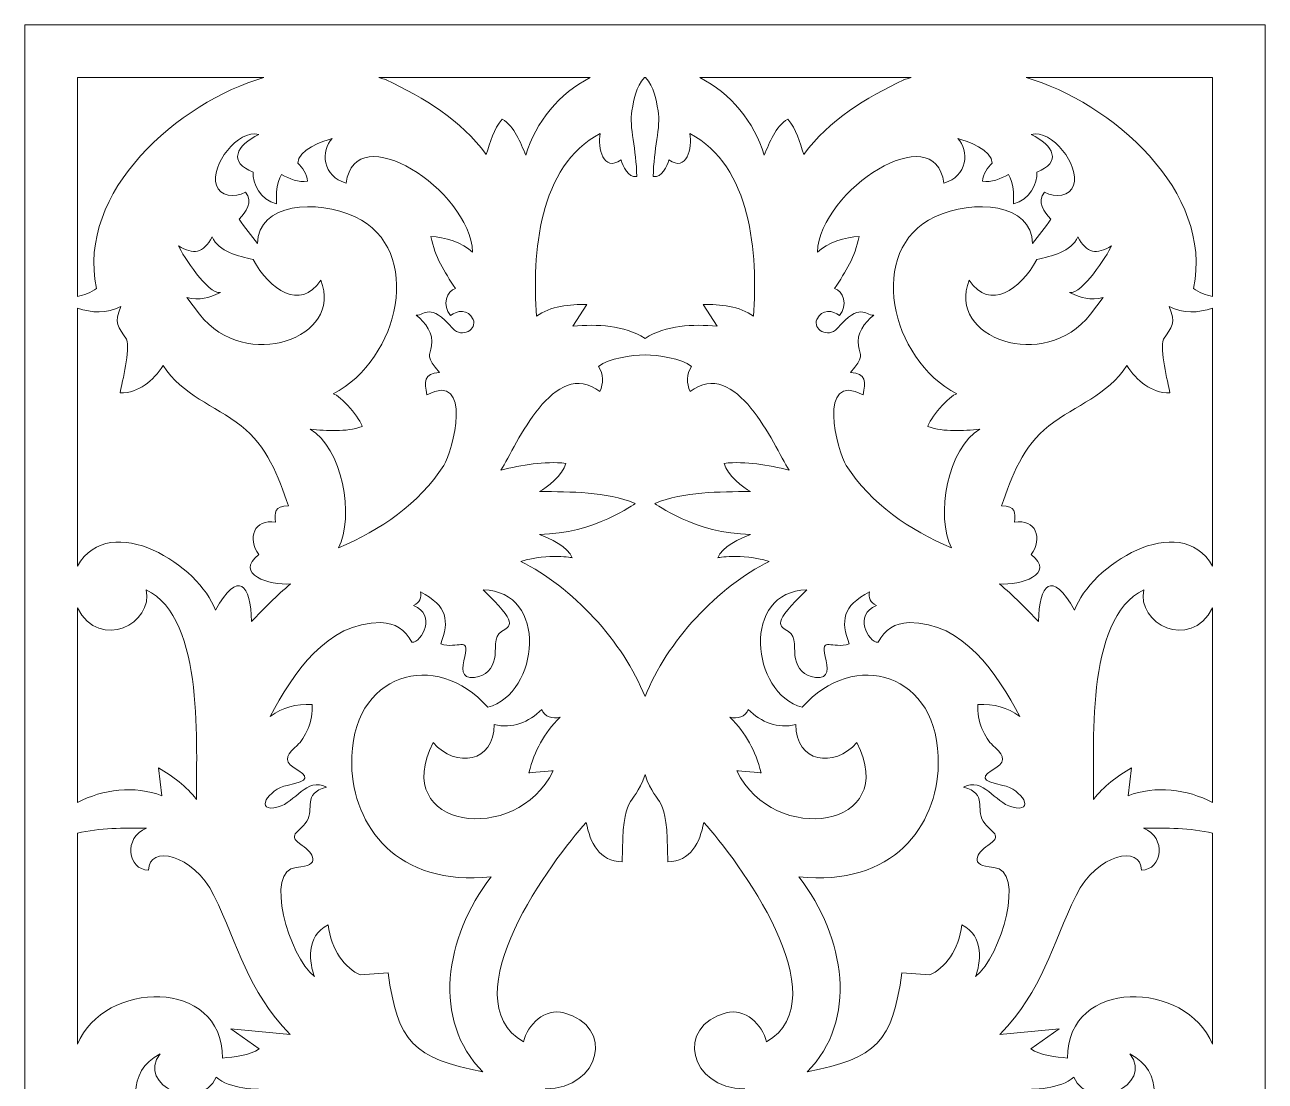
# Model space of a CAD drawing. Header units: millimetres. Extents: x -93.1 to -63.1, y -75.5 to -5.5.
# Drawn here: x -93.09 to -63.09, y -31.03 to -5.47 of the extents above; entities that cross this region are included whole.
import ezdxf

# ---------------------------------------------------------------- set-up
doc = ezdxf.new("R2010")
doc.units = ezdxf.units.MM
doc.header["$MEASUREMENT"] = 0
doc.layers.add('Layer 1', color=7, linetype='Continuous')

msp = doc.modelspace()

# ---------------------------------------------------------------- linework, layer by layer
at = {"layer": 'Layer 1', "color": 250, "lineweight": 9}
for points, knots in [([(-93.086, -5.4658), (-93.086, -5.4658), (-63.0861, -5.4658), (-63.0861, -5.4658), (-63.0861, -5.4658), (-63.0861, -5.4658), (-63.0861, -75.4658), (-63.0861, -75.4658), (-63.0861, -75.4658), (-63.0861, -75.4658), (-93.086, -75.4658), (-93.086, -75.4658), (-93.086, -75.4658), (-93.086, -75.4658), (-93.086, -5.4658), (-93.086, -5.4658)], [0, 0, 0, 0, 0.2, 0.2, 0.2, 0.2, 0.4, 0.4, 0.4, 0.4, 0.6, 0.6, 0.6, 0.6, 1, 1, 1, 1]), ([(-87.301, -6.7433), (-89.3585, -7.3303), (-91.8522, -9.5064), (-91.3511, -11.8423), (-91.3511, -11.8423), (-91.4908, -11.9498), (-91.645, -12.003), (-91.8148, -12.0357), (-91.8148, -12.0357), (-91.8148, -12.0357), (-91.8148, -6.7433), (-91.8148, -6.7433), (-91.8148, -6.7433), (-91.8148, -6.7433), (-87.301, -6.7433), (-87.301, -6.7433)], [0, 0, 0, 0, 0.2, 0.2, 0.2, 0.2, 0.4, 0.4, 0.4, 0.4, 0.6, 0.6, 0.6, 0.6, 1, 1, 1, 1]), ([(-80.9683, -8.6212), (-81.1048, -8.3029), (-81.2325, -7.938), (-81.5414, -7.7454), (-81.5414, -7.7454), (-81.7436, -8.0005), (-81.8363, -8.2944), (-81.9249, -8.6018), (-81.9249, -8.6018), (-82.5406, -7.7731), (-83.4288, -7.2261), (-84.3497, -6.7974), (-84.3497, -6.7974), (-84.3497, -6.7974), (-84.3388, -6.7974), (-84.3388, -6.7974), (-84.3388, -6.7974), (-84.3994, -6.7786), (-84.4602, -6.7605), (-84.5212, -6.7433), (-84.5212, -6.7433), (-84.5212, -6.7433), (-79.4141, -6.7433), (-79.4141, -6.7433), (-79.4141, -6.7433), (-80.1593, -7.1235), (-80.73, -7.8097), (-80.9683, -8.6212)], [0, 0, 0, 0, 0.125, 0.125, 0.125, 0.125, 0.25, 0.25, 0.25, 0.25, 0.375, 0.375, 0.375, 0.375, 0.5, 0.5, 0.5, 0.5, 0.625, 0.625, 0.625, 0.625, 0.75, 0.75, 0.75, 0.75, 1, 1, 1, 1]), ([(-78.086, -13.0529), (-78.6025, -12.7261), (-79.2414, -12.71), (-79.8325, -12.755), (-79.8325, -12.755), (-79.8325, -12.755), (-79.4942, -12.232), (-79.4942, -12.232), (-79.4942, -12.232), (-79.8977, -12.232), (-80.3759, -12.267), (-80.7086, -12.5187), (-80.7086, -12.5187), (-80.8216, -11.0174), (-80.6613, -8.8753), (-79.172, -8.099), (-79.172, -8.099), (-79.2409, -8.4325), (-79.0897, -9.0426), (-78.6662, -8.7343), (-78.6662, -8.7343), (-78.6154, -8.8908), (-78.4976, -9.1664), (-78.2869, -9.1384), (-78.2869, -9.1384), (-78.2867, -8.4769), (-78.4762, -7.9406), (-78.4044, -7.5488), (-78.4044, -7.5488), (-78.3495, -7.2509), (-78.3039, -6.9741), (-78.1004, -6.7433), (-78.1004, -6.7433), (-78.1004, -6.7433), (-78.0717, -6.7433), (-78.0717, -6.7433), (-78.0717, -6.7433), (-77.8682, -6.9741), (-77.8226, -7.2509), (-77.7677, -7.5488), (-77.7677, -7.5488), (-77.6959, -7.9406), (-77.8854, -8.4769), (-77.8852, -9.1384), (-77.8852, -9.1384), (-77.6744, -9.1664), (-77.5567, -8.8908), (-77.5058, -8.7343), (-77.5058, -8.7343), (-77.0824, -9.0426), (-76.9312, -8.4325), (-77, -8.099), (-77, -8.099), (-75.5108, -8.8753), (-75.3505, -11.0174), (-75.4635, -12.5187), (-75.4635, -12.5187), (-75.7962, -12.267), (-76.2744, -12.232), (-76.6778, -12.232), (-76.6778, -12.232), (-76.6778, -12.232), (-76.3396, -12.755), (-76.3396, -12.755), (-76.3396, -12.755), (-76.9307, -12.71), (-77.5696, -12.7261), (-78.086, -13.0529)], [0, 0, 0, 0, 0.0555556, 0.0555556, 0.0555556, 0.0555556, 0.1111111, 0.1111111, 0.1111111, 0.1111111, 0.1666667, 0.1666667, 0.1666667, 0.1666667, 0.2222222, 0.2222222, 0.2222222, 0.2222222, 0.2777778, 0.2777778, 0.2777778, 0.2777778, 0.3333333, 0.3333333, 0.3333333, 0.3333333, 0.3888889, 0.3888889, 0.3888889, 0.3888889, 0.4444444, 0.4444444, 0.4444444, 0.4444444, 0.5, 0.5, 0.5, 0.5, 0.5555556, 0.5555556, 0.5555556, 0.5555556, 0.6111111, 0.6111111, 0.6111111, 0.6111111, 0.6666667, 0.6666667, 0.6666667, 0.6666667, 0.7222222, 0.7222222, 0.7222222, 0.7222222, 0.7777778, 0.7777778, 0.7777778, 0.7777778, 0.8333333, 0.8333333, 0.8333333, 0.8333333, 0.8888889, 0.8888889, 0.8888889, 0.8888889, 1, 1, 1, 1]), ([(-75.2038, -8.6212), (-75.0673, -8.3029), (-74.9396, -7.938), (-74.6307, -7.7454), (-74.6307, -7.7454), (-74.4285, -8.0005), (-74.3358, -8.2944), (-74.2472, -8.6018), (-74.2472, -8.6018), (-73.6315, -7.7731), (-72.7433, -7.2261), (-71.8224, -6.7974), (-71.8224, -6.7974), (-71.8224, -6.7974), (-71.8333, -6.7974), (-71.8333, -6.7974), (-71.8333, -6.7974), (-71.7727, -6.7786), (-71.7119, -6.7605), (-71.6509, -6.7433), (-71.6509, -6.7433), (-71.6509, -6.7433), (-76.758, -6.7433), (-76.758, -6.7433), (-76.758, -6.7433), (-76.0128, -7.1235), (-75.4421, -7.8097), (-75.2038, -8.6212)], [0, 0, 0, 0, 0.125, 0.125, 0.125, 0.125, 0.25, 0.25, 0.25, 0.25, 0.375, 0.375, 0.375, 0.375, 0.5, 0.5, 0.5, 0.5, 0.625, 0.625, 0.625, 0.625, 0.75, 0.75, 0.75, 0.75, 1, 1, 1, 1]), ([(-68.8711, -6.7433), (-66.8136, -7.3303), (-64.3199, -9.5064), (-64.821, -11.8423), (-64.821, -11.8423), (-64.6813, -11.9498), (-64.5271, -12.003), (-64.3573, -12.0357), (-64.3573, -12.0357), (-64.3573, -12.0357), (-64.3573, -6.7433), (-64.3573, -6.7433), (-64.3573, -6.7433), (-64.3573, -6.7433), (-68.8711, -6.7433), (-68.8711, -6.7433)], [0, 0, 0, 0, 0.2, 0.2, 0.2, 0.2, 0.4, 0.4, 0.4, 0.4, 0.6, 0.6, 0.6, 0.6, 1, 1, 1, 1]), ([(-87.0026, -9.799), (-87.0026, -9.5621), (-87.0071, -9.2987), (-86.8749, -9.0899), (-86.8749, -9.0899), (-86.6799, -9.1904), (-86.4722, -9.2916), (-86.2472, -9.2481), (-86.2472, -9.2481), (-86.2621, -9.0916), (-86.3646, -8.9071), (-86.4865, -8.8129), (-86.4865, -8.8129), (-86.4865, -8.4946), (-85.8708, -8.2745), (-85.6535, -8.2182), (-85.6535, -8.2182), (-85.9391, -8.5043), (-85.8849, -9.1487), (-85.3139, -9.2938), (-85.3139, -9.2938), (-85.0994, -7.685), (-82.3301, -9.4471), (-82.2544, -10.9666), (-82.2544, -10.9666), (-82.487, -10.7429), (-82.946, -10.5896), (-83.2619, -10.5896), (-83.2619, -10.5896), (-83.1686, -11.0936), (-82.9442, -11.4272), (-82.6718, -11.8453), (-82.6718, -11.8453), (-82.8751, -11.8879), (-82.9995, -12.2638), (-82.7935, -12.4999), (-82.7935, -12.4999), (-82.6244, -12.3692), (-82.3642, -12.3407), (-82.2451, -12.5929), (-82.2451, -12.5929), (-82.1342, -12.8279), (-82.5123, -13.0628), (-82.7354, -12.8108), (-82.7354, -12.8108), (-83.3043, -12.169), (-83.3971, -12.494), (-83.6174, -12.494), (-83.6174, -12.494), (-83.3945, -12.666), (-83.193, -12.944), (-83.249, -13.2319), (-83.249, -13.2319), (-83.2954, -13.4705), (-83.3882, -13.4962), (-83.0585, -13.8805), (-83.0585, -13.8805), (-83.441, -13.8867), (-83.4229, -14.1217), (-83.3594, -14.4168), (-83.3594, -14.4168), (-82.2331, -13.8362), (-82.7356, -15.7921), (-82.9518, -16.1262), (-82.9518, -16.1262), (-83.5624, -17.0701), (-84.4766, -17.6817), (-85.5015, -18.1238), (-85.5015, -18.1238), (-85.101, -17.3767), (-85.4168, -15.6742), (-86.1879, -15.2503), (-86.1879, -15.2503), (-85.7714, -15.2929), (-85.3256, -15.3212), (-84.9296, -15.1871), (-84.9296, -15.1871), (-84.9431, -15.0202), (-85.4539, -14.4252), (-85.6279, -14.3947), (-85.6279, -14.3947), (-84.0176, -13.5625), (-83.415, -10.9032), (-85.096, -10.1136), (-85.096, -10.1136), (-86.0282, -9.6757), (-87.4462, -9.778), (-87.4591, -10.7583), (-87.4591, -10.7583), (-87.6028, -10.5584), (-87.7683, -10.3736), (-87.9021, -10.167), (-87.9021, -10.167), (-87.7387, -9.997), (-87.5497, -9.7453), (-87.7461, -9.517), (-87.7461, -9.517), (-88.0111, -9.6682), (-88.3759, -9.6061), (-88.4536, -9.3493), (-88.4536, -9.3493), (-88.5988, -8.8691), (-87.9394, -7.9858), (-87.4233, -8.1205), (-87.4233, -8.1205), (-87.9817, -8.3744), (-88.1696, -8.8115), (-87.5599, -9.0278), (-87.5599, -9.0278), (-87.5957, -9.293), (-87.3833, -9.7128), (-87.0026, -9.799)], [0, 0, 0, 0, 0.0344828, 0.0344828, 0.0344828, 0.0344828, 0.0689655, 0.0689655, 0.0689655, 0.0689655, 0.1034483, 0.1034483, 0.1034483, 0.1034483, 0.137931, 0.137931, 0.137931, 0.137931, 0.1724138, 0.1724138, 0.1724138, 0.1724138, 0.2068966, 0.2068966, 0.2068966, 0.2068966, 0.2413793, 0.2413793, 0.2413793, 0.2413793, 0.2758621, 0.2758621, 0.2758621, 0.2758621, 0.3103448, 0.3103448, 0.3103448, 0.3103448, 0.3448276, 0.3448276, 0.3448276, 0.3448276, 0.3793103, 0.3793103, 0.3793103, 0.3793103, 0.4137931, 0.4137931, 0.4137931, 0.4137931, 0.4482759, 0.4482759, 0.4482759, 0.4482759, 0.4827586, 0.4827586, 0.4827586, 0.4827586, 0.5172414, 0.5172414, 0.5172414, 0.5172414, 0.5517241, 0.5517241, 0.5517241, 0.5517241, 0.5862069, 0.5862069, 0.5862069, 0.5862069, 0.6206897, 0.6206897, 0.6206897, 0.6206897, 0.6551724, 0.6551724, 0.6551724, 0.6551724, 0.6896552, 0.6896552, 0.6896552, 0.6896552, 0.7241379, 0.7241379, 0.7241379, 0.7241379, 0.7586207, 0.7586207, 0.7586207, 0.7586207, 0.7931034, 0.7931034, 0.7931034, 0.7931034, 0.8275862, 0.8275862, 0.8275862, 0.8275862, 0.862069, 0.862069, 0.862069, 0.862069, 0.8965517, 0.8965517, 0.8965517, 0.8965517, 0.9310345, 0.9310345, 0.9310345, 0.9310345, 1, 1, 1, 1]), ([(-69.1695, -9.799), (-69.1695, -9.5621), (-69.165, -9.2987), (-69.2972, -9.0899), (-69.2972, -9.0899), (-69.4922, -9.1904), (-69.6999, -9.2916), (-69.9249, -9.2481), (-69.9249, -9.2481), (-69.91, -9.0916), (-69.8075, -8.9071), (-69.6856, -8.8129), (-69.6856, -8.8129), (-69.6856, -8.4946), (-70.3013, -8.2745), (-70.5186, -8.2182), (-70.5186, -8.2182), (-70.233, -8.5043), (-70.2872, -9.1487), (-70.8582, -9.2938), (-70.8582, -9.2938), (-71.0727, -7.685), (-73.842, -9.4471), (-73.9177, -10.9666), (-73.9177, -10.9666), (-73.6851, -10.7429), (-73.2261, -10.5896), (-72.9102, -10.5896), (-72.9102, -10.5896), (-73.0035, -11.0936), (-73.2279, -11.4272), (-73.5003, -11.8453), (-73.5003, -11.8453), (-73.297, -11.8879), (-73.1726, -12.2638), (-73.3786, -12.4999), (-73.3786, -12.4999), (-73.5477, -12.3692), (-73.8079, -12.3407), (-73.927, -12.5929), (-73.927, -12.5929), (-74.0379, -12.8279), (-73.6598, -13.0628), (-73.4367, -12.8108), (-73.4367, -12.8108), (-72.8678, -12.169), (-72.775, -12.494), (-72.5547, -12.494), (-72.5547, -12.494), (-72.7776, -12.666), (-72.9791, -12.944), (-72.9231, -13.2319), (-72.9231, -13.2319), (-72.8767, -13.4705), (-72.7839, -13.4962), (-73.1136, -13.8805), (-73.1136, -13.8805), (-72.7311, -13.8867), (-72.7492, -14.1217), (-72.8127, -14.4168), (-72.8127, -14.4168), (-73.939, -13.8362), (-73.4365, -15.7921), (-73.2203, -16.1262), (-73.2203, -16.1262), (-72.6097, -17.0701), (-71.6955, -17.6817), (-70.6706, -18.1238), (-70.6706, -18.1238), (-71.0711, -17.3767), (-70.7553, -15.6742), (-69.9842, -15.2503), (-69.9842, -15.2503), (-70.4007, -15.2929), (-70.8465, -15.3212), (-71.2425, -15.1871), (-71.2425, -15.1871), (-71.229, -15.0202), (-70.7182, -14.4252), (-70.5442, -14.3947), (-70.5442, -14.3947), (-72.1545, -13.5625), (-72.7571, -10.9032), (-71.0761, -10.1136), (-71.0761, -10.1136), (-70.1439, -9.6757), (-68.7259, -9.778), (-68.7129, -10.7583), (-68.7129, -10.7583), (-68.5693, -10.5584), (-68.4038, -10.3736), (-68.27, -10.167), (-68.27, -10.167), (-68.4333, -9.997), (-68.6224, -9.7453), (-68.426, -9.517), (-68.426, -9.517), (-68.1609, -9.6682), (-67.7961, -9.6061), (-67.7185, -9.3493), (-67.7185, -9.3493), (-67.5733, -8.8691), (-68.2327, -7.9858), (-68.7488, -8.1205), (-68.7488, -8.1205), (-68.1903, -8.3744), (-68.0025, -8.8115), (-68.6122, -9.0278), (-68.6122, -9.0278), (-68.5764, -9.293), (-68.7888, -9.7128), (-69.1695, -9.799)], [0, 0, 0, 0, 0.0344828, 0.0344828, 0.0344828, 0.0344828, 0.0689655, 0.0689655, 0.0689655, 0.0689655, 0.1034483, 0.1034483, 0.1034483, 0.1034483, 0.137931, 0.137931, 0.137931, 0.137931, 0.1724138, 0.1724138, 0.1724138, 0.1724138, 0.2068966, 0.2068966, 0.2068966, 0.2068966, 0.2413793, 0.2413793, 0.2413793, 0.2413793, 0.2758621, 0.2758621, 0.2758621, 0.2758621, 0.3103448, 0.3103448, 0.3103448, 0.3103448, 0.3448276, 0.3448276, 0.3448276, 0.3448276, 0.3793103, 0.3793103, 0.3793103, 0.3793103, 0.4137931, 0.4137931, 0.4137931, 0.4137931, 0.4482759, 0.4482759, 0.4482759, 0.4482759, 0.4827586, 0.4827586, 0.4827586, 0.4827586, 0.5172414, 0.5172414, 0.5172414, 0.5172414, 0.5517241, 0.5517241, 0.5517241, 0.5517241, 0.5862069, 0.5862069, 0.5862069, 0.5862069, 0.6206897, 0.6206897, 0.6206897, 0.6206897, 0.6551724, 0.6551724, 0.6551724, 0.6551724, 0.6896552, 0.6896552, 0.6896552, 0.6896552, 0.7241379, 0.7241379, 0.7241379, 0.7241379, 0.7586207, 0.7586207, 0.7586207, 0.7586207, 0.7931034, 0.7931034, 0.7931034, 0.7931034, 0.8275862, 0.8275862, 0.8275862, 0.8275862, 0.862069, 0.862069, 0.862069, 0.862069, 0.8965517, 0.8965517, 0.8965517, 0.8965517, 0.9310345, 0.9310345, 0.9310345, 0.9310345, 1, 1, 1, 1]), ([(-88.5567, -10.5948), (-88.3895, -10.9653), (-87.9214, -11.055), (-87.5653, -11.1466), (-87.5653, -11.1466), (-87.1607, -11.879), (-86.4293, -12.396), (-85.93, -11.6474), (-85.93, -11.6474), (-85.3626, -13.0366), (-87.7503, -13.9008), (-88.8599, -12.466), (-88.8599, -12.466), (-88.8599, -12.466), (-89.1679, -12.0663), (-89.1679, -12.0663), (-89.1679, -12.0663), (-88.8433, -12.1273), (-88.6525, -12.094), (-88.3553, -11.9413), (-88.3553, -11.9413), (-88.6597, -11.9903), (-89.2601, -11.0596), (-89.3693, -10.8103), (-89.3693, -10.8103), (-89.0098, -11.0404), (-88.7651, -10.9981), (-88.5567, -10.5948)], [0, 0, 0, 0, 0.125, 0.125, 0.125, 0.125, 0.25, 0.25, 0.25, 0.25, 0.375, 0.375, 0.375, 0.375, 0.5, 0.5, 0.5, 0.5, 0.625, 0.625, 0.625, 0.625, 0.75, 0.75, 0.75, 0.75, 1, 1, 1, 1]), ([(-67.6154, -10.5948), (-67.7826, -10.9653), (-68.2507, -11.055), (-68.6067, -11.1466), (-68.6067, -11.1466), (-69.0114, -11.879), (-69.7428, -12.396), (-70.2421, -11.6474), (-70.2421, -11.6474), (-70.8095, -13.0366), (-68.4218, -13.9008), (-67.3122, -12.466), (-67.3122, -12.466), (-67.3122, -12.466), (-67.0042, -12.0663), (-67.0042, -12.0663), (-67.0042, -12.0663), (-67.3287, -12.1273), (-67.5196, -12.094), (-67.8168, -11.9413), (-67.8168, -11.9413), (-67.5124, -11.9903), (-66.912, -11.0596), (-66.8028, -10.8103), (-66.8028, -10.8103), (-67.1623, -11.0404), (-67.407, -10.9981), (-67.6154, -10.5948)], [0, 0, 0, 0, 0.125, 0.125, 0.125, 0.125, 0.25, 0.25, 0.25, 0.25, 0.375, 0.375, 0.375, 0.375, 0.5, 0.5, 0.5, 0.5, 0.625, 0.625, 0.625, 0.625, 0.75, 0.75, 0.75, 0.75, 1, 1, 1, 1]), ([(-88.4779, -19.6327), (-88.8428, -18.5575), (-91.0155, -17.1769), (-91.8148, -18.5613), (-91.8148, -18.5613), (-91.8148, -18.5613), (-91.8148, -12.3256), (-91.8148, -12.3256), (-91.8148, -12.3256), (-91.4568, -12.4371), (-91.107, -12.4568), (-90.7622, -12.2838), (-90.7622, -12.2838), (-90.9331, -12.6818), (-90.8343, -12.7766), (-90.626, -13.072), (-90.626, -13.072), (-90.5391, -13.3468), (-90.7246, -14.0774), (-90.7813, -14.3727), (-90.7813, -14.3727), (-90.3163, -14.3727), (-89.9844, -14.0812), (-89.7427, -13.7102), (-89.7427, -13.7102), (-89.2675, -14.4399), (-88.5149, -14.6559), (-87.8506, -15.1691), (-87.8506, -15.1691), (-87.2334, -15.646), (-86.9535, -16.3911), (-86.7068, -17.1059), (-86.7068, -17.1059), (-87.0555, -17.1125), (-87.0471, -17.2578), (-87.0213, -17.5031), (-87.0213, -17.5031), (-87.5381, -17.4065), (-87.7174, -17.9005), (-87.4231, -18.2822), (-87.4231, -18.2822), (-88.048, -18.7573), (-87.1534, -19.0371), (-86.6604, -18.9919), (-86.6604, -18.9919), (-86.9952, -19.2825), (-87.3013, -19.5817), (-87.6033, -19.9068), (-87.6033, -19.9068), (-87.6155, -19.0096), (-87.9242, -18.627), (-88.4779, -19.6327)], [0, 0, 0, 0, 0.0714286, 0.0714286, 0.0714286, 0.0714286, 0.1428571, 0.1428571, 0.1428571, 0.1428571, 0.2142857, 0.2142857, 0.2142857, 0.2142857, 0.2857143, 0.2857143, 0.2857143, 0.2857143, 0.3571429, 0.3571429, 0.3571429, 0.3571429, 0.4285714, 0.4285714, 0.4285714, 0.4285714, 0.5, 0.5, 0.5, 0.5, 0.5714286, 0.5714286, 0.5714286, 0.5714286, 0.6428571, 0.6428571, 0.6428571, 0.6428571, 0.7142857, 0.7142857, 0.7142857, 0.7142857, 0.7857143, 0.7857143, 0.7857143, 0.7857143, 0.8571429, 0.8571429, 0.8571429, 0.8571429, 1, 1, 1, 1]), ([(-67.6942, -19.6327), (-67.3293, -18.5575), (-65.1566, -17.1769), (-64.3573, -18.5613), (-64.3573, -18.5613), (-64.3573, -18.5613), (-64.3573, -12.3256), (-64.3573, -12.3256), (-64.3573, -12.3256), (-64.7153, -12.4371), (-65.0651, -12.4568), (-65.4099, -12.2838), (-65.4099, -12.2838), (-65.239, -12.6818), (-65.3378, -12.7766), (-65.5461, -13.072), (-65.5461, -13.072), (-65.633, -13.3468), (-65.4475, -14.0774), (-65.3908, -14.3727), (-65.3908, -14.3727), (-65.8558, -14.3727), (-66.1877, -14.0812), (-66.4294, -13.7102), (-66.4294, -13.7102), (-66.9046, -14.4399), (-67.6572, -14.6559), (-68.3215, -15.1691), (-68.3215, -15.1691), (-68.9387, -15.646), (-69.2186, -16.3911), (-69.4653, -17.1059), (-69.4653, -17.1059), (-69.1166, -17.1125), (-69.125, -17.2578), (-69.1508, -17.5031), (-69.1508, -17.5031), (-68.634, -17.4065), (-68.4547, -17.9005), (-68.7489, -18.2822), (-68.7489, -18.2822), (-68.1241, -18.7573), (-69.0187, -19.0371), (-69.5117, -18.9919), (-69.5117, -18.9919), (-69.1769, -19.2825), (-68.8707, -19.5817), (-68.5688, -19.9068), (-68.5688, -19.9068), (-68.5566, -19.0096), (-68.2479, -18.627), (-67.6942, -19.6327)], [0, 0, 0, 0, 0.0714286, 0.0714286, 0.0714286, 0.0714286, 0.1428571, 0.1428571, 0.1428571, 0.1428571, 0.2142857, 0.2142857, 0.2142857, 0.2142857, 0.2857143, 0.2857143, 0.2857143, 0.2857143, 0.3571429, 0.3571429, 0.3571429, 0.3571429, 0.4285714, 0.4285714, 0.4285714, 0.4285714, 0.5, 0.5, 0.5, 0.5, 0.5714286, 0.5714286, 0.5714286, 0.5714286, 0.6428571, 0.6428571, 0.6428571, 0.6428571, 0.7142857, 0.7142857, 0.7142857, 0.7142857, 0.7857143, 0.7857143, 0.7857143, 0.7857143, 0.8571429, 0.8571429, 0.8571429, 0.8571429, 1, 1, 1, 1]), ([(-78.086, -21.7204), (-78.5995, -20.3981), (-79.8639, -19.0481), (-81.0922, -18.451), (-81.0922, -18.451), (-80.3805, -18.2376), (-79.8438, -18.3633), (-79.8438, -18.3633), (-79.8438, -18.3633), (-79.9428, -18.093), (-80.3941, -17.8922), (-80.6402, -17.7942), (-80.6402, -17.7942), (-79.3204, -17.7866), (-78.3216, -17.0446), (-78.3205, -17.0446), (-78.3205, -17.0446), (-79.0473, -16.764), (-79.8704, -16.761), (-80.6371, -16.7607), (-80.6371, -16.7607), (-80.4658, -16.6717), (-80.0758, -16.3521), (-79.999, -16.0768), (-79.999, -16.0768), (-80.5382, -16.0175), (-81.0511, -16.1195), (-81.573, -16.2403), (-81.573, -16.2403), (-81.1919, -15.6329), (-80.2857, -13.4829), (-79.1756, -14.342), (-79.1756, -14.342), (-79.0888, -14.1369), (-79.0883, -13.9227), (-79.2117, -13.7322), (-79.2117, -13.7322), (-78.9557, -13.5372), (-78.4157, -13.4539), (-78.086, -13.4516), (-78.086, -13.4516), (-77.7564, -13.4539), (-77.2164, -13.5372), (-76.9604, -13.7322), (-76.9604, -13.7322), (-77.0838, -13.9227), (-77.0833, -14.1369), (-76.9965, -14.342), (-76.9965, -14.342), (-75.8864, -13.4829), (-74.9802, -15.6329), (-74.5991, -16.2403), (-74.5991, -16.2403), (-75.121, -16.1195), (-75.6339, -16.0175), (-76.1731, -16.0768), (-76.1731, -16.0768), (-76.0963, -16.3521), (-75.7063, -16.6717), (-75.535, -16.7607), (-75.535, -16.7607), (-76.3016, -16.761), (-77.1248, -16.764), (-77.8516, -17.0446), (-77.8516, -17.0446), (-77.8505, -17.0446), (-76.8517, -17.7866), (-75.5319, -17.7942), (-75.5319, -17.7942), (-75.778, -17.8922), (-76.2293, -18.093), (-76.3283, -18.3633), (-76.3283, -18.3633), (-76.3283, -18.3633), (-75.7916, -18.2376), (-75.0799, -18.451), (-75.0799, -18.451), (-76.3082, -19.0481), (-77.5726, -20.3981), (-78.086, -21.7204)], [0, 0, 0, 0, 0.047619, 0.047619, 0.047619, 0.047619, 0.0952381, 0.0952381, 0.0952381, 0.0952381, 0.1428571, 0.1428571, 0.1428571, 0.1428571, 0.1904762, 0.1904762, 0.1904762, 0.1904762, 0.2380952, 0.2380952, 0.2380952, 0.2380952, 0.2857143, 0.2857143, 0.2857143, 0.2857143, 0.3333333, 0.3333333, 0.3333333, 0.3333333, 0.3809524, 0.3809524, 0.3809524, 0.3809524, 0.4285714, 0.4285714, 0.4285714, 0.4285714, 0.4761905, 0.4761905, 0.4761905, 0.4761905, 0.5238095, 0.5238095, 0.5238095, 0.5238095, 0.5714286, 0.5714286, 0.5714286, 0.5714286, 0.6190476, 0.6190476, 0.6190476, 0.6190476, 0.6666667, 0.6666667, 0.6666667, 0.6666667, 0.7142857, 0.7142857, 0.7142857, 0.7142857, 0.7619048, 0.7619048, 0.7619048, 0.7619048, 0.8095238, 0.8095238, 0.8095238, 0.8095238, 0.8571429, 0.8571429, 0.8571429, 0.8571429, 0.9047619, 0.9047619, 0.9047619, 0.9047619, 1, 1, 1, 1]), ([(-88.9315, -24.2067), (-89.1768, -23.8954), (-89.5087, -23.6419), (-89.8492, -23.4449), (-89.8492, -23.4449), (-89.8492, -23.4449), (-89.7716, -24.1191), (-89.7716, -24.1191), (-89.7716, -24.1191), (-90.4331, -23.8664), (-91.1949, -23.9567), (-91.8148, -24.2836), (-91.8148, -24.2836), (-91.8148, -24.2836), (-91.8148, -19.5693), (-91.8148, -19.5693), (-91.8148, -19.5693), (-91.2632, -20.6415), (-89.9618, -19.9383), (-90.1515, -19.137), (-90.1515, -19.137), (-88.6993, -19.8181), (-88.9594, -23.0542), (-88.9315, -24.2067)], [0, 0, 0, 0, 0.1428571, 0.1428571, 0.1428571, 0.1428571, 0.2857143, 0.2857143, 0.2857143, 0.2857143, 0.4285714, 0.4285714, 0.4285714, 0.4285714, 0.5714286, 0.5714286, 0.5714286, 0.5714286, 0.7142857, 0.7142857, 0.7142857, 0.7142857, 1, 1, 1, 1]), ([(-86.0807, -28.496), (-86.6998, -28.0103), (-87.3034, -25.8956), (-86.5217, -25.8518), (-86.5217, -25.8518), (-85.8934, -25.8165), (-86.1175, -25.5031), (-86.3756, -25.3233), (-86.3756, -25.3233), (-86.7662, -25.051), (-86.4689, -25.0485), (-86.2638, -24.7307), (-86.2638, -24.7307), (-86.0738, -24.4369), (-86.3865, -24.0747), (-85.7916, -23.908), (-85.7916, -23.908), (-86.271, -23.6626), (-86.5446, -24.2828), (-86.9581, -24.3897), (-86.9581, -24.3897), (-87.5616, -24.5457), (-87.1992, -23.959), (-86.739, -23.8675), (-86.739, -23.8675), (-86.1821, -23.7569), (-86.2222, -23.6457), (-86.5722, -23.4423), (-86.5722, -23.4423), (-86.8811, -23.2629), (-86.6942, -23.0765), (-86.4993, -22.9002), (-86.4993, -22.9002), (-86.3185, -22.7364), (-86.0955, -22.3104), (-86.1392, -21.9081), (-86.1392, -21.9081), (-86.5398, -21.9081), (-86.8325, -21.9627), (-87.1531, -22.2037), (-87.1531, -22.2037), (-86.6002, -21.1662), (-85.7821, -19.9118), (-84.4731, -19.9309), (-84.4731, -19.9309), (-84.1253, -19.9358), (-83.8872, -20.1011), (-83.7288, -20.4067), (-83.7288, -20.4067), (-83.4747, -20.4067), (-83.1256, -19.7397), (-83.6812, -19.515), (-83.6812, -19.515), (-83.5343, -19.4486), (-83.4824, -19.3211), (-83.5174, -19.1856), (-83.5174, -19.1856), (-82.8497, -19.5337), (-82.8209, -19.8845), (-83.0262, -20.4425), (-83.0262, -20.4425), (-82.6104, -20.5834), (-82.333, -20.2481), (-82.4427, -20.7518), (-82.4427, -20.7518), (-82.5, -21.0145), (-82.5687, -21.3036), (-82.2068, -21.2576), (-82.2068, -21.2576), (-81.9161, -21.2207), (-81.7809, -21.0363), (-81.7262, -20.8035), (-81.7262, -20.8035), (-81.6786, -20.6006), (-81.7579, -20.2594), (-81.5603, -20.1462), (-81.5603, -20.1462), (-81.3346, -20.017), (-81.1379, -19.9504), (-82.0025, -19.1394), (-82.0025, -19.1394), (-80.4087, -19.1589), (-80.6387, -21.6453), (-81.89, -21.9789), (-81.89, -21.9789), (-83.1167, -20.5567), (-85.2265, -21.1186), (-85.1802, -23.3708), (-85.1802, -23.3708), (-85.1499, -24.8406), (-84.0923, -26.3269), (-81.8033, -26.0792), (-81.8033, -26.0792), (-82.9479, -27.5579), (-83.2336, -29.5605), (-82.012, -30.796), (-82.012, -30.796), (-83.6811, -30.4712), (-84.0749, -30.0794), (-84.299, -28.3999), (-84.299, -28.3999), (-84.299, -28.3999), (-84.9713, -28.4537), (-84.9713, -28.4537), (-84.9713, -28.4537), (-85.3317, -28.3054), (-85.6857, -27.8347), (-85.7451, -27.2449), (-85.7451, -27.2449), (-86.3089, -27.5163), (-86.1946, -28.1842), (-86.0807, -28.496)], [0, 0, 0, 0, 0.0344828, 0.0344828, 0.0344828, 0.0344828, 0.0689655, 0.0689655, 0.0689655, 0.0689655, 0.1034483, 0.1034483, 0.1034483, 0.1034483, 0.137931, 0.137931, 0.137931, 0.137931, 0.1724138, 0.1724138, 0.1724138, 0.1724138, 0.2068966, 0.2068966, 0.2068966, 0.2068966, 0.2413793, 0.2413793, 0.2413793, 0.2413793, 0.2758621, 0.2758621, 0.2758621, 0.2758621, 0.3103448, 0.3103448, 0.3103448, 0.3103448, 0.3448276, 0.3448276, 0.3448276, 0.3448276, 0.3793103, 0.3793103, 0.3793103, 0.3793103, 0.4137931, 0.4137931, 0.4137931, 0.4137931, 0.4482759, 0.4482759, 0.4482759, 0.4482759, 0.4827586, 0.4827586, 0.4827586, 0.4827586, 0.5172414, 0.5172414, 0.5172414, 0.5172414, 0.5517241, 0.5517241, 0.5517241, 0.5517241, 0.5862069, 0.5862069, 0.5862069, 0.5862069, 0.6206897, 0.6206897, 0.6206897, 0.6206897, 0.6551724, 0.6551724, 0.6551724, 0.6551724, 0.6896552, 0.6896552, 0.6896552, 0.6896552, 0.7241379, 0.7241379, 0.7241379, 0.7241379, 0.7586207, 0.7586207, 0.7586207, 0.7586207, 0.7931034, 0.7931034, 0.7931034, 0.7931034, 0.8275862, 0.8275862, 0.8275862, 0.8275862, 0.862069, 0.862069, 0.862069, 0.862069, 0.8965517, 0.8965517, 0.8965517, 0.8965517, 0.9310345, 0.9310345, 0.9310345, 0.9310345, 1, 1, 1, 1]), ([(-70.0914, -28.496), (-69.4723, -28.0103), (-68.8687, -25.8956), (-69.6504, -25.8518), (-69.6504, -25.8518), (-70.2787, -25.8165), (-70.0546, -25.5031), (-69.7965, -25.3233), (-69.7965, -25.3233), (-69.4059, -25.051), (-69.7032, -25.0485), (-69.9083, -24.7307), (-69.9083, -24.7307), (-70.0983, -24.4369), (-69.7856, -24.0747), (-70.3805, -23.908), (-70.3805, -23.908), (-69.9011, -23.6626), (-69.6275, -24.2828), (-69.214, -24.3897), (-69.214, -24.3897), (-68.6105, -24.5457), (-68.9729, -23.959), (-69.4331, -23.8675), (-69.4331, -23.8675), (-69.99, -23.7569), (-69.9499, -23.6457), (-69.5999, -23.4423), (-69.5999, -23.4423), (-69.291, -23.2629), (-69.4779, -23.0765), (-69.6728, -22.9002), (-69.6728, -22.9002), (-69.8536, -22.7364), (-70.0766, -22.3104), (-70.0329, -21.9081), (-70.0329, -21.9081), (-69.6323, -21.9081), (-69.3396, -21.9627), (-69.0189, -22.2037), (-69.0189, -22.2037), (-69.5719, -21.1662), (-70.39, -19.9118), (-71.699, -19.9309), (-71.699, -19.9309), (-72.0468, -19.9358), (-72.2849, -20.1011), (-72.4433, -20.4067), (-72.4433, -20.4067), (-72.6974, -20.4067), (-73.0465, -19.7397), (-72.4909, -19.515), (-72.4909, -19.515), (-72.6378, -19.4486), (-72.6897, -19.3211), (-72.6547, -19.1856), (-72.6547, -19.1856), (-73.3224, -19.5337), (-73.3512, -19.8845), (-73.1459, -20.4425), (-73.1459, -20.4425), (-73.5617, -20.5834), (-73.8391, -20.2481), (-73.7294, -20.7518), (-73.7294, -20.7518), (-73.6721, -21.0145), (-73.6034, -21.3036), (-73.9653, -21.2576), (-73.9653, -21.2576), (-74.256, -21.2207), (-74.3912, -21.0363), (-74.4459, -20.8035), (-74.4459, -20.8035), (-74.4935, -20.6006), (-74.4142, -20.2594), (-74.6118, -20.1462), (-74.6118, -20.1462), (-74.8375, -20.017), (-75.0342, -19.9504), (-74.1696, -19.1394), (-74.1696, -19.1394), (-75.7634, -19.1589), (-75.5334, -21.6453), (-74.2821, -21.9789), (-74.2821, -21.9789), (-73.0554, -20.5567), (-70.9456, -21.1186), (-70.9919, -23.3708), (-70.9919, -23.3708), (-71.0222, -24.8406), (-72.0798, -26.3269), (-74.3688, -26.0792), (-74.3688, -26.0792), (-73.2242, -27.5579), (-72.9385, -29.5605), (-74.1601, -30.796), (-74.1601, -30.796), (-72.491, -30.4712), (-72.0972, -30.0794), (-71.8731, -28.3999), (-71.8731, -28.3999), (-71.8731, -28.3999), (-71.2008, -28.4537), (-71.2008, -28.4537), (-71.2008, -28.4537), (-70.8404, -28.3054), (-70.4864, -27.8347), (-70.427, -27.2449), (-70.427, -27.2449), (-69.8632, -27.5163), (-69.9775, -28.1842), (-70.0914, -28.496)], [0, 0, 0, 0, 0.0344828, 0.0344828, 0.0344828, 0.0344828, 0.0689655, 0.0689655, 0.0689655, 0.0689655, 0.1034483, 0.1034483, 0.1034483, 0.1034483, 0.137931, 0.137931, 0.137931, 0.137931, 0.1724138, 0.1724138, 0.1724138, 0.1724138, 0.2068966, 0.2068966, 0.2068966, 0.2068966, 0.2413793, 0.2413793, 0.2413793, 0.2413793, 0.2758621, 0.2758621, 0.2758621, 0.2758621, 0.3103448, 0.3103448, 0.3103448, 0.3103448, 0.3448276, 0.3448276, 0.3448276, 0.3448276, 0.3793103, 0.3793103, 0.3793103, 0.3793103, 0.4137931, 0.4137931, 0.4137931, 0.4137931, 0.4482759, 0.4482759, 0.4482759, 0.4482759, 0.4827586, 0.4827586, 0.4827586, 0.4827586, 0.5172414, 0.5172414, 0.5172414, 0.5172414, 0.5517241, 0.5517241, 0.5517241, 0.5517241, 0.5862069, 0.5862069, 0.5862069, 0.5862069, 0.6206897, 0.6206897, 0.6206897, 0.6206897, 0.6551724, 0.6551724, 0.6551724, 0.6551724, 0.6896552, 0.6896552, 0.6896552, 0.6896552, 0.7241379, 0.7241379, 0.7241379, 0.7241379, 0.7586207, 0.7586207, 0.7586207, 0.7586207, 0.7931034, 0.7931034, 0.7931034, 0.7931034, 0.8275862, 0.8275862, 0.8275862, 0.8275862, 0.862069, 0.862069, 0.862069, 0.862069, 0.8965517, 0.8965517, 0.8965517, 0.8965517, 0.9310345, 0.9310345, 0.9310345, 0.9310345, 1, 1, 1, 1]), ([(-67.2405, -24.2067), (-66.9953, -23.8954), (-66.6633, -23.6419), (-66.3229, -23.4449), (-66.3229, -23.4449), (-66.3229, -23.4449), (-66.4005, -24.1191), (-66.4005, -24.1191), (-66.4005, -24.1191), (-65.739, -23.8664), (-64.9772, -23.9567), (-64.3573, -24.2836), (-64.3573, -24.2836), (-64.3573, -24.2836), (-64.3573, -19.5693), (-64.3573, -19.5693), (-64.3573, -19.5693), (-64.9089, -20.6415), (-66.2103, -19.9383), (-66.0206, -19.137), (-66.0206, -19.137), (-67.4728, -19.8181), (-67.2127, -23.0542), (-67.2405, -24.2067)], [0, 0, 0, 0, 0.1428571, 0.1428571, 0.1428571, 0.1428571, 0.2857143, 0.2857143, 0.2857143, 0.2857143, 0.4285714, 0.4285714, 0.4285714, 0.4285714, 0.5714286, 0.5714286, 0.5714286, 0.5714286, 0.7142857, 0.7142857, 0.7142857, 0.7142857, 1, 1, 1, 1]), ([(-81.7326, -22.3958), (-81.296, -22.5047), (-80.8975, -22.3451), (-80.5841, -22.0298), (-80.5841, -22.0298), (-80.5208, -22.2077), (-80.3071, -22.2715), (-80.1399, -22.2174), (-80.1399, -22.2174), (-80.5361, -22.6159), (-80.7537, -23.0214), (-80.8945, -23.5636), (-80.8945, -23.5636), (-80.8933, -23.5741), (-80.37, -23.5081), (-80.3048, -23.5178), (-80.3048, -23.5178), (-81.2028, -25.3601), (-84.2831, -24.9109), (-83.2082, -22.833), (-83.2082, -22.833), (-82.6613, -23.4618), (-81.7314, -23.3144), (-81.7326, -22.3958)], [0, 0, 0, 0, 0.1428571, 0.1428571, 0.1428571, 0.1428571, 0.2857143, 0.2857143, 0.2857143, 0.2857143, 0.4285714, 0.4285714, 0.4285714, 0.4285714, 0.5714286, 0.5714286, 0.5714286, 0.5714286, 0.7142857, 0.7142857, 0.7142857, 0.7142857, 1, 1, 1, 1]), ([(-74.4395, -22.3958), (-74.8761, -22.5047), (-75.2746, -22.3451), (-75.588, -22.0298), (-75.588, -22.0298), (-75.6513, -22.2077), (-75.865, -22.2715), (-76.0322, -22.2174), (-76.0322, -22.2174), (-75.636, -22.6159), (-75.4184, -23.0214), (-75.2776, -23.5636), (-75.2776, -23.5636), (-75.2788, -23.5741), (-75.8021, -23.5081), (-75.8673, -23.5178), (-75.8673, -23.5178), (-74.9693, -25.3601), (-71.889, -24.9109), (-72.9639, -22.833), (-72.9639, -22.833), (-73.5108, -23.4618), (-74.4407, -23.3144), (-74.4395, -22.3958)], [0, 0, 0, 0, 0.1428571, 0.1428571, 0.1428571, 0.1428571, 0.2857143, 0.2857143, 0.2857143, 0.2857143, 0.4285714, 0.4285714, 0.4285714, 0.4285714, 0.5714286, 0.5714286, 0.5714286, 0.5714286, 0.7142857, 0.7142857, 0.7142857, 0.7142857, 1, 1, 1, 1]), ([(-78.086, -35.0948), (-78.4311, -33.7159), (-79.1081, -32.2494), (-80.5019, -31.2134), (-80.5019, -31.2134), (-79.1444, -31.1976), (-78.8156, -29.6893), (-80.0495, -29.3704), (-80.0495, -29.3704), (-80.4995, -29.2541), (-80.9281, -29.6499), (-81.0249, -30.0756), (-81.0249, -30.0756), (-82.8251, -29.0239), (-80.3049, -25.633), (-79.5068, -24.7686), (-79.5068, -24.7686), (-79.4166, -25.2468), (-79.1895, -25.7148), (-78.6352, -25.7148), (-78.6352, -25.7148), (-78.6352, -23.9462), (-78.388, -24.4963), (-78.086, -23.6039), (-78.086, -23.6039), (-77.7841, -24.4963), (-77.5369, -23.9462), (-77.5369, -25.7148), (-77.5369, -25.7148), (-76.9826, -25.7148), (-76.7555, -25.2468), (-76.6653, -24.7686), (-76.6653, -24.7686), (-75.8672, -25.633), (-73.347, -29.0239), (-75.1472, -30.0756), (-75.1472, -30.0756), (-75.244, -29.6499), (-75.6726, -29.2541), (-76.1226, -29.3704), (-76.1226, -29.3704), (-77.3565, -29.6893), (-77.0277, -31.1976), (-75.6702, -31.2134), (-75.6702, -31.2134), (-77.064, -32.2494), (-77.741, -33.7159), (-78.086, -35.0948)], [0, 0, 0, 0, 0.0769231, 0.0769231, 0.0769231, 0.0769231, 0.1538462, 0.1538462, 0.1538462, 0.1538462, 0.2307692, 0.2307692, 0.2307692, 0.2307692, 0.3076923, 0.3076923, 0.3076923, 0.3076923, 0.3846154, 0.3846154, 0.3846154, 0.3846154, 0.4615385, 0.4615385, 0.4615385, 0.4615385, 0.5384615, 0.5384615, 0.5384615, 0.5384615, 0.6153846, 0.6153846, 0.6153846, 0.6153846, 0.6923077, 0.6923077, 0.6923077, 0.6923077, 0.7692308, 0.7692308, 0.7692308, 0.7692308, 0.8461538, 0.8461538, 0.8461538, 0.8461538, 1, 1, 1, 1]), ([(-86.6667, -29.8986), (-86.6667, -29.8986), (-88.1048, -29.7552), (-88.1048, -29.7552), (-88.1048, -29.7552), (-88.1048, -29.7552), (-87.4165, -30.2385), (-87.4165, -30.2385), (-87.4165, -30.2385), (-87.6405, -30.4068), (-88.0316, -30.4386), (-88.3045, -30.4647), (-88.3045, -30.4647), (-88.3032, -28.5088), (-91.1731, -28.5797), (-91.8148, -30.1319), (-91.8148, -30.1319), (-91.8148, -30.1319), (-91.8148, -25.0242), (-91.8148, -25.0242), (-91.8148, -25.0242), (-91.2676, -24.8928), (-90.6985, -24.8996), (-90.1393, -24.8996), (-90.1393, -24.8996), (-90.7151, -25.1316), (-90.5958, -25.9173), (-90.0919, -25.9173), (-90.0919, -25.9173), (-90.0919, -25.3106), (-89.0189, -25.5051), (-88.5126, -26.5315), (-88.5126, -26.5315), (-87.906, -27.7609), (-87.7253, -28.8066), (-86.6667, -29.8986)], [0, 0, 0, 0, 0.1, 0.1, 0.1, 0.1, 0.2, 0.2, 0.2, 0.2, 0.3, 0.3, 0.3, 0.3, 0.4, 0.4, 0.4, 0.4, 0.5, 0.5, 0.5, 0.5, 0.6, 0.6, 0.6, 0.6, 0.7, 0.7, 0.7, 0.7, 0.8, 0.8, 0.8, 0.8, 1, 1, 1, 1]), ([(-69.5054, -29.8986), (-69.5054, -29.8986), (-68.0673, -29.7552), (-68.0673, -29.7552), (-68.0673, -29.7552), (-68.0673, -29.7552), (-68.7555, -30.2385), (-68.7555, -30.2385), (-68.7555, -30.2385), (-68.5316, -30.4068), (-68.1405, -30.4386), (-67.8676, -30.4647), (-67.8676, -30.4647), (-67.8689, -28.5088), (-64.999, -28.5797), (-64.3573, -30.1319), (-64.3573, -30.1319), (-64.3573, -30.1319), (-64.3573, -25.0242), (-64.3573, -25.0242), (-64.3573, -25.0242), (-64.9045, -24.8928), (-65.4736, -24.8996), (-66.0327, -24.8996), (-66.0327, -24.8996), (-65.457, -25.1316), (-65.5763, -25.9173), (-66.0801, -25.9173), (-66.0801, -25.9173), (-66.0801, -25.3106), (-67.1532, -25.5051), (-67.6595, -26.5315), (-67.6595, -26.5315), (-68.2661, -27.7609), (-68.4468, -28.8066), (-69.5054, -29.8986)], [0, 0, 0, 0, 0.1, 0.1, 0.1, 0.1, 0.2, 0.2, 0.2, 0.2, 0.3, 0.3, 0.3, 0.3, 0.4, 0.4, 0.4, 0.4, 0.5, 0.5, 0.5, 0.5, 0.6, 0.6, 0.6, 0.6, 0.7, 0.7, 0.7, 0.7, 0.8, 0.8, 0.8, 0.8, 1, 1, 1, 1]), ([(-88.4539, -30.9253), (-88.1402, -31.2196), (-87.5059, -31.2252), (-87.0948, -31.2253), (-87.0948, -31.2253), (-87.0948, -31.2253), (-87.9133, -31.7395), (-87.9133, -31.7395), (-87.9133, -31.7395), (-87.1488, -31.9859), (-86.3146, -31.9626), (-85.5268, -31.8697), (-85.5268, -31.8697), (-86.6037, -32.969), (-88.912, -33.9194), (-90.0194, -32.3846), (-90.0194, -32.3846), (-90.4969, -31.7229), (-90.6396, -30.8025), (-89.8155, -30.3611), (-89.8155, -30.3611), (-90.4052, -31.1301), (-88.8472, -31.8162), (-88.4539, -30.9253)], [0, 0, 0, 0, 0.1428571, 0.1428571, 0.1428571, 0.1428571, 0.2857143, 0.2857143, 0.2857143, 0.2857143, 0.4285714, 0.4285714, 0.4285714, 0.4285714, 0.5714286, 0.5714286, 0.5714286, 0.5714286, 0.7142857, 0.7142857, 0.7142857, 0.7142857, 1, 1, 1, 1]), ([(-67.7181, -30.9253), (-68.0319, -31.2196), (-68.6662, -31.2252), (-69.0773, -31.2253), (-69.0773, -31.2253), (-69.0773, -31.2253), (-68.2587, -31.7395), (-68.2587, -31.7395), (-68.2587, -31.7395), (-69.0233, -31.9859), (-69.8575, -31.9626), (-70.6453, -31.8697), (-70.6453, -31.8697), (-69.5684, -32.969), (-67.2601, -33.9194), (-66.1527, -32.3846), (-66.1527, -32.3846), (-65.6751, -31.7229), (-65.5325, -30.8025), (-66.3566, -30.3611), (-66.3566, -30.3611), (-65.7669, -31.1301), (-67.3249, -31.8162), (-67.7181, -30.9253)], [0, 0, 0, 0, 0.1428571, 0.1428571, 0.1428571, 0.1428571, 0.2857143, 0.2857143, 0.2857143, 0.2857143, 0.4285714, 0.4285714, 0.4285714, 0.4285714, 0.5714286, 0.5714286, 0.5714286, 0.5714286, 0.7142857, 0.7142857, 0.7142857, 0.7142857, 1, 1, 1, 1])]:
    msp.add_open_spline(points, degree=3, knots=knots, dxfattribs=at)

doc.saveas('drawing.dxf')
